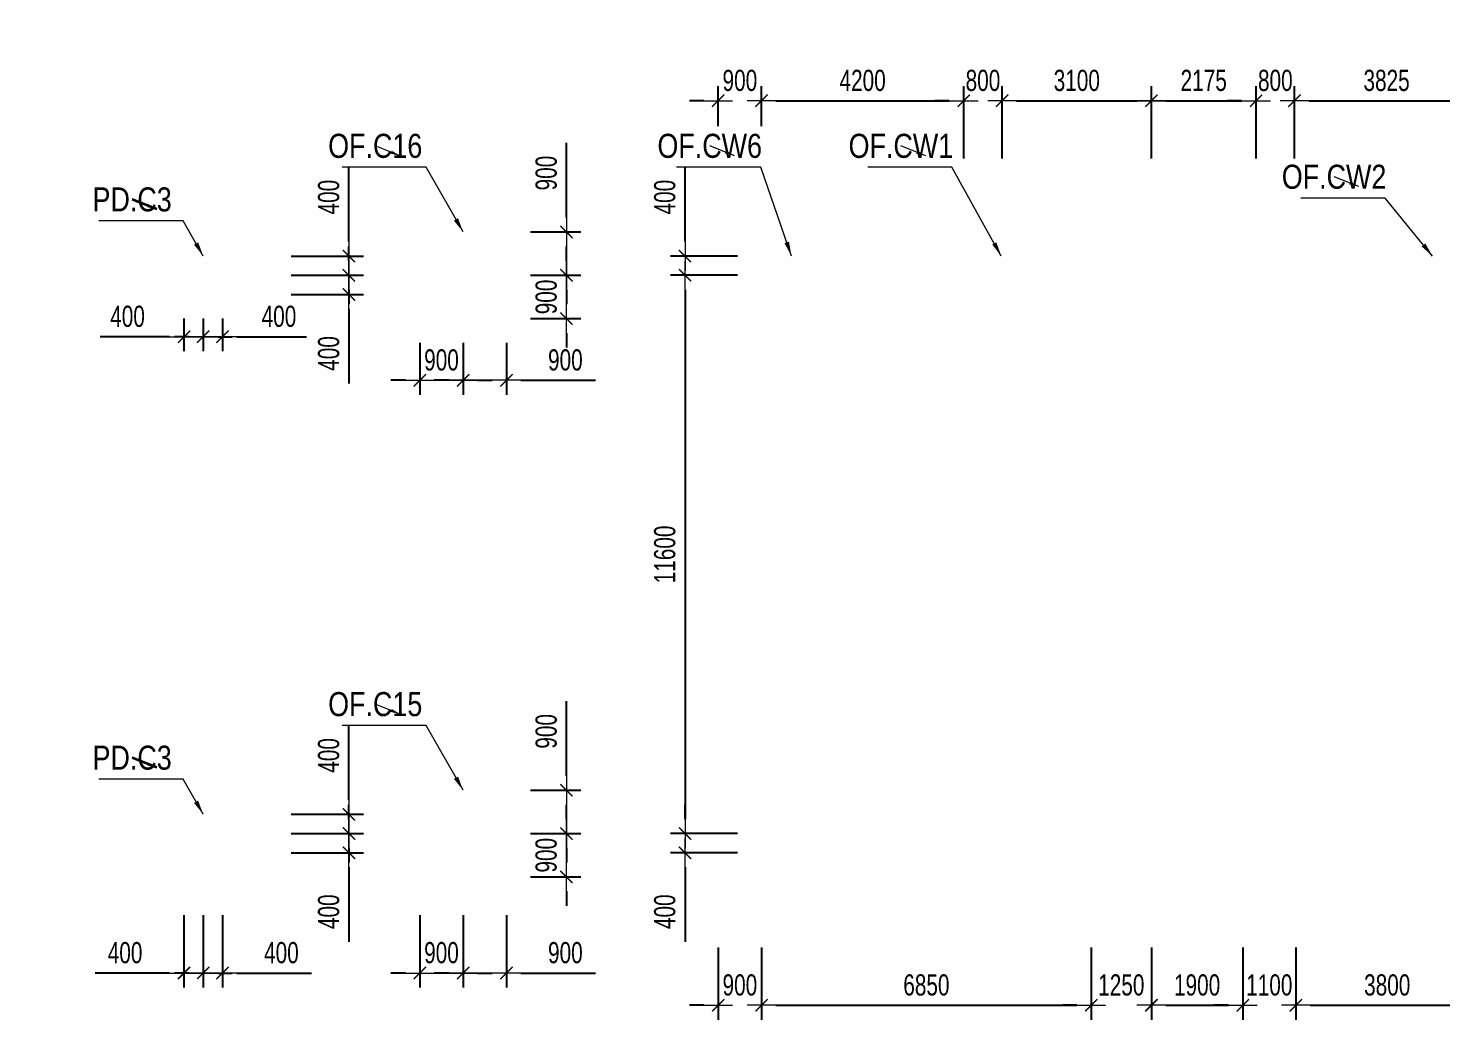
# Model space of a CAD drawing. Header units: millimetres. Extents: x -259680 to 286077, y -1281 to 94455.
# Drawn here: x 22364 to 51733, y 48332 to 68933 of the extents above; entities that cross this region are included whole.
import ezdxf
from ezdxf.enums import TextEntityAlignment as Align

# ---------------------------------------------------------------- set-up
doc = ezdxf.new("R2010")
doc.units = ezdxf.units.MM
doc.layers.get('0').update_dxf_attribs({"lineweight": 20})
doc.layers.get('Defpoints').update_dxf_attribs({"color": 151, "lineweight": 9})
for name, color, linetype, lineweight in [('$0$C1', 20, 'Continuous', 35), ('$1$NDC_S_ANNO', 7, 'Continuous', 20), ('$1$NDC_S_DIM', 1, 'Continuous', 15), ('$1$NDC_S_VN TEXT', 7, 'Continuous', 20), ('NDC_S_DIM', 1, 'Continuous', 15)]:
    doc.layers.add(name, color=color, linetype=linetype, lineweight=lineweight)
doc.styles.add('$1$NDC_DIM', font='', dxfattribs={"width": 0.75})
doc.styles.add('$2$ARIAL', font='arial.ttf', dxfattribs={"width": 0.8})
doc.styles.add('NDC_DIM', font='', dxfattribs={"width": 0.75})
doc.styles.get('$1$NDC_DIM').set_extended_font_data('Dotum')
doc.styles.get('NDC_DIM').set_extended_font_data('Dotum')
doc.dimstyles.new('$0$NDC_dim_150', dxfattribs={"dimscale": 150, "dimtxt": 2.2, "dimasz": 1.5, "dimexe": 1.5, "dimexo": 2.5, "dimgap": 1, "dimtad": 1, "dimdec": 0, "dimzin": 0, "dimdsep": 46, "dimtxsty": '$1$NDC_DIM', "dimblk": '$1$DIMMARK', "dimcen": 0.09, "dimdle": 1.2, "dimclrd": 1, "dimclre": 1, "dimclrt": 3, "dimadec": 0, "dimazin": 0, "dimtfac": 1, "dimtdec": 0, "dimtix": 1, "dimtofl": 0, "dimtmove": 0, "dimatfit": 3, "dimfxl": 6, "dimfxlon": 1, "dimtolj": 1, "dimtzin": 0, "dimarcsym": 0})
doc.dimstyles.new('$1$NDC_dim_iso', dxfattribs={"dimtxt": 2.2, "dimasz": 1, "dimexe": 1.5, "dimexo": 2.5, "dimgap": 1, "dimtad": 1, "dimdec": 0, "dimzin": 0, "dimdsep": 46, "dimtxsty": '$1$NDC_DIM', "dimblk": '$1$DIMMARK', "dimcen": 0.09, "dimdle": 1.2, "dimclrd": 1, "dimclre": 1, "dimclrt": 3, "dimadec": 0, "dimazin": 0, "dimtfac": 1, "dimtdec": 0, "dimtix": 1, "dimtofl": 0, "dimtmove": 0, "dimatfit": 3, "dimfxl": 6, "dimfxlon": 1, "dimtolj": 1, "dimtzin": 0, "dimarcsym": 0})
doc.dimstyles.new('NDC_dim_200', dxfattribs={"dimscale": 200, "dimtxt": 2.2, "dimasz": 1.5, "dimexe": 1.5, "dimexo": 2.5, "dimgap": 1, "dimtad": 1, "dimdec": 0, "dimzin": 0, "dimdsep": 46, "dimtxsty": 'NDC_DIM', "dimblk": 'DIMMARK', "dimcen": 0.09, "dimdle": 1.2, "dimclrd": 1, "dimclre": 1, "dimclrt": 3, "dimadec": 0, "dimazin": 0, "dimtfac": 1, "dimtdec": 0, "dimtix": 1, "dimtofl": 0, "dimtmove": 0, "dimatfit": 3, "dimfxl": 6, "dimfxlon": 1, "dimtolj": 1, "dimtzin": 0, "dimarcsym": 0})

# ---------------------------------------------------------------- blocks, each defined once
blk = doc.blocks.new('$1$DIMMARK')
at = {"layer": '$1$NDC_S_DIM', "color": 1}
blk.add_line((-1.5, 0), (1, 0), dxfattribs=at)
at = {"layer": '$1$NDC_S_DIM', "color": 2, "const_width": 0.1}
blk.add_lwpolyline([(-0.424, -0.424), (0.424, 0.424)], dxfattribs=at)
blk = doc.blocks.new('DIMMARK')
at = {"layer": 'NDC_S_DIM', "color": 1}
blk.add_line((-1.5, 0), (1, 0), dxfattribs=at)
at = {"layer": 'NDC_S_DIM', "color": 2, "const_width": 0.1}
blk.add_lwpolyline([(-0.424, -0.424), (0.424, 0.424)], dxfattribs=at)
blk = doc.blocks.new('*D257')
at = {"layer": 'Defpoints', "color": 0, "ltscale": 100, "transparency": 16777216}
for p in [(26000, 63400), (26400, 63400), (26400, 62524)]:
    blk.add_point(p, dxfattribs=at)
at = {"layer": 'NDC_S_DIM', "color": 1, "lineweight": -2, "ltscale": 100, "transparency": 16777216}
for p, q in [((26000, 62900), (26000, 62224)), ((26400, 62900), (26400, 62224)), ((25700, 62524), (25400, 62524)), ((26700, 62524), (28145, 62524))]:
    blk.add_line(p, q, dxfattribs=at)
at = {"layer": 'NDC_S_DIM', "color": 1, "lineweight": -2, "ltscale": 100, "transparency": 16777216, "xscale": 300, "yscale": 300, "zscale": 300}
blk.add_blockref('DIMMARK', (26000, 62524), dxfattribs=at)
at = {"layer": 'NDC_S_DIM', "color": 1, "lineweight": -2, "ltscale": 100, "transparency": 16777216, "xscale": 300, "yscale": 300, "zscale": 300, "rotation": 180}
blk.add_blockref('DIMMARK', (26400, 62524), dxfattribs=at)
at = {"layer": 'NDC_S_DIM', "color": 3, "ltscale": 100, "transparency": 16777216, "insert": (27573, 62945), "char_height": 440, "attachment_point": 5, "style": 'NDC_DIM'}
blk.add_mtext('\\A1;400', dxfattribs=at)
blk = doc.blocks.new('*D254')
at = {"layer": 'Defpoints', "color": 0, "ltscale": 100, "transparency": 16777216}
for p in [(25600, 63400), (26000, 63400), (26000, 62524)]:
    blk.add_point(p, dxfattribs=at)
at = {"layer": 'NDC_S_DIM', "color": 1, "lineweight": -2, "ltscale": 100, "transparency": 16777216}
for p, q in [((25600, 62900), (25600, 62224)), ((26000, 62900), (26000, 62224)), ((25300, 62524), (23855, 62524)), ((26300, 62524), (26600, 62524))]:
    blk.add_line(p, q, dxfattribs=at)
at = {"layer": 'NDC_S_DIM', "color": 1, "lineweight": -2, "ltscale": 100, "transparency": 16777216, "xscale": 300, "yscale": 300, "zscale": 300}
blk.add_blockref('DIMMARK', (25600, 62524), dxfattribs=at)
at = {"layer": 'NDC_S_DIM', "color": 1, "lineweight": -2, "ltscale": 100, "transparency": 16777216, "xscale": 300, "yscale": 300, "zscale": 300, "rotation": 180}
blk.add_blockref('DIMMARK', (26000, 62524), dxfattribs=at)
at = {"layer": 'NDC_S_DIM', "color": 3, "ltscale": 100, "transparency": 16777216, "insert": (24427, 62945), "char_height": 440, "attachment_point": 5, "style": 'NDC_DIM'}
blk.add_mtext('\\A1;400', dxfattribs=at)
blk = doc.blocks.new('*D255')
at = {"layer": 'Defpoints', "color": 0, "ltscale": 100, "transparency": 16777216}
for p in [(26400, 64200), (29027, 64200), (26400, 63800)]:
    blk.add_point(p, dxfattribs=at)
at = {"layer": 'NDC_S_DIM', "color": 1, "lineweight": -2, "ltscale": 100, "transparency": 16777216}
for p, q in [((29027, 64500), (29027, 66049)), ((27827, 64200), (29327, 64200)), ((27827, 63800), (29327, 63800)), ((29027, 63500), (29027, 63200))]:
    blk.add_line(p, q, dxfattribs=at)
at = {"layer": 'NDC_S_DIM', "color": 1, "lineweight": -2, "ltscale": 100, "transparency": 16777216, "xscale": 300, "yscale": 300, "zscale": 300}
for p, rotation in [((29027, 64200), 270), ((29027, 63800), 90)]:
    blk.add_blockref('DIMMARK', p, dxfattribs=dict(at, rotation=rotation))
at = {"layer": 'NDC_S_DIM', "color": 3, "ltscale": 100, "transparency": 16777216, "insert": (28607, 65424), "char_height": 440, "attachment_point": 5, "rotation": 90, "style": 'NDC_DIM'}
blk.add_mtext('\\A1;400', dxfattribs=at)
blk = doc.blocks.new('*D256')
at = {"layer": 'Defpoints', "color": 0, "ltscale": 100, "transparency": 16777216}
for p in [(26400, 63800), (29027, 63800), (26400, 63400)]:
    blk.add_point(p, dxfattribs=at)
at = {"layer": 'NDC_S_DIM', "color": 1, "lineweight": -2, "ltscale": 100, "transparency": 16777216}
for p, q in [((29027, 64100), (29027, 64400)), ((27827, 63800), (29327, 63800)), ((27827, 63400), (29327, 63400)), ((29027, 63100), (29027, 61551))]:
    blk.add_line(p, q, dxfattribs=at)
at = {"layer": 'NDC_S_DIM', "color": 1, "lineweight": -2, "ltscale": 100, "transparency": 16777216, "xscale": 300, "yscale": 300, "zscale": 300}
for p, rotation in [((29027, 63800), 270), ((29027, 63400), 90)]:
    blk.add_blockref('DIMMARK', p, dxfattribs=dict(at, rotation=rotation))
at = {"layer": 'NDC_S_DIM', "color": 3, "ltscale": 100, "transparency": 16777216, "insert": (28607, 62176), "char_height": 440, "attachment_point": 5, "rotation": 90, "style": 'NDC_DIM'}
blk.add_mtext('\\A1;400', dxfattribs=at)
blk = doc.blocks.new('*D267')
at = {"layer": 'Defpoints', "color": 0, "ltscale": 100, "transparency": 16777216}
for p in [(26000, 51800), (26400, 51800), (26400, 49303)]:
    blk.add_point(p, dxfattribs=at)
at = {"layer": 'NDC_S_DIM', "color": 1, "lineweight": -2, "ltscale": 100, "transparency": 16777216}
for p, q in [((26000, 50503), (26000, 49003)), ((26400, 50503), (26400, 49003)), ((25700, 49303), (25400, 49303)), ((26700, 49303), (28249, 49303))]:
    blk.add_line(p, q, dxfattribs=at)
at = {"layer": 'NDC_S_DIM', "color": 1, "lineweight": -2, "ltscale": 100, "transparency": 16777216, "xscale": 300, "yscale": 300, "zscale": 300}
blk.add_blockref('DIMMARK', (26000, 49303), dxfattribs=at)
at = {"layer": 'NDC_S_DIM', "color": 1, "lineweight": -2, "ltscale": 100, "transparency": 16777216, "xscale": 300, "yscale": 300, "zscale": 300, "rotation": 180}
blk.add_blockref('DIMMARK', (26400, 49303), dxfattribs=at)
at = {"layer": 'NDC_S_DIM', "color": 3, "ltscale": 100, "transparency": 16777216, "insert": (27624, 49723), "char_height": 440, "attachment_point": 5, "style": 'NDC_DIM'}
blk.add_mtext('\\A1;400', dxfattribs=at)
blk = doc.blocks.new('*D264')
at = {"layer": 'Defpoints', "color": 0, "ltscale": 100, "transparency": 16777216}
for p in [(25600, 51800), (26000, 51800), (26000, 49303)]:
    blk.add_point(p, dxfattribs=at)
at = {"layer": 'NDC_S_DIM', "color": 1, "lineweight": -2, "ltscale": 100, "transparency": 16777216}
for p, q in [((25600, 50503), (25600, 49003)), ((26000, 50503), (26000, 49003)), ((25300, 49303), (23751, 49303)), ((26300, 49303), (26600, 49303))]:
    blk.add_line(p, q, dxfattribs=at)
at = {"layer": 'NDC_S_DIM', "color": 1, "lineweight": -2, "ltscale": 100, "transparency": 16777216, "xscale": 300, "yscale": 300, "zscale": 300}
blk.add_blockref('DIMMARK', (25600, 49303), dxfattribs=at)
at = {"layer": 'NDC_S_DIM', "color": 1, "lineweight": -2, "ltscale": 100, "transparency": 16777216, "xscale": 300, "yscale": 300, "zscale": 300, "rotation": 180}
blk.add_blockref('DIMMARK', (26000, 49303), dxfattribs=at)
at = {"layer": 'NDC_S_DIM', "color": 3, "ltscale": 100, "transparency": 16777216, "insert": (24376, 49723), "char_height": 440, "attachment_point": 5, "style": 'NDC_DIM'}
blk.add_mtext('\\A1;400', dxfattribs=at)
blk = doc.blocks.new('*D265')
at = {"layer": 'Defpoints', "color": 0, "ltscale": 100, "transparency": 16777216}
for p in [(26400, 52600), (29027, 52600), (26400, 52200)]:
    blk.add_point(p, dxfattribs=at)
at = {"layer": 'NDC_S_DIM', "color": 1, "lineweight": -2, "ltscale": 100, "transparency": 16777216}
for p, q in [((29027, 52900), (29027, 54449)), ((27827, 52600), (29327, 52600)), ((27827, 52200), (29327, 52200)), ((29027, 51900), (29027, 51600))]:
    blk.add_line(p, q, dxfattribs=at)
at = {"layer": 'NDC_S_DIM', "color": 1, "lineweight": -2, "ltscale": 100, "transparency": 16777216, "xscale": 300, "yscale": 300, "zscale": 300}
for p, rotation in [((29027, 52600), 270), ((29027, 52200), 90)]:
    blk.add_blockref('DIMMARK', p, dxfattribs=dict(at, rotation=rotation))
at = {"layer": 'NDC_S_DIM', "color": 3, "ltscale": 100, "transparency": 16777216, "insert": (28607, 53824), "char_height": 440, "attachment_point": 5, "rotation": 90, "style": 'NDC_DIM'}
blk.add_mtext('\\A1;400', dxfattribs=at)
blk = doc.blocks.new('*D266')
at = {"layer": 'Defpoints', "color": 0, "ltscale": 100, "transparency": 16777216}
for p in [(26400, 52200), (29027, 52200), (26400, 51800)]:
    blk.add_point(p, dxfattribs=at)
at = {"layer": 'NDC_S_DIM', "color": 1, "lineweight": -2, "ltscale": 100, "transparency": 16777216}
for p, q in [((29027, 52500), (29027, 52800)), ((27827, 52200), (29327, 52200)), ((27827, 51800), (29327, 51800)), ((29027, 51500), (29027, 49951))]:
    blk.add_line(p, q, dxfattribs=at)
at = {"layer": 'NDC_S_DIM', "color": 1, "lineweight": -2, "ltscale": 100, "transparency": 16777216, "xscale": 300, "yscale": 300, "zscale": 300}
for p, rotation in [((29027, 52200), 270), ((29027, 51800), 90)]:
    blk.add_blockref('DIMMARK', p, dxfattribs=dict(at, rotation=rotation))
at = {"layer": 'NDC_S_DIM', "color": 3, "ltscale": 100, "transparency": 16777216, "insert": (28607, 50576), "char_height": 440, "attachment_point": 5, "rotation": 90, "style": 'NDC_DIM'}
blk.add_mtext('\\A1;400', dxfattribs=at)
blk = doc.blocks.new('*D622')
at = {"layer": 'Defpoints', "color": 0, "ltscale": 100, "transparency": 16777216}
for p in [(30500, 62900), (31400, 62900), (31400, 61619)]:
    blk.add_point(p, dxfattribs=at)
at = {"layer": 'NDC_S_DIM', "color": 1, "lineweight": -2, "ltscale": 100, "transparency": 16777216}
for p, q in [((30500, 62400), (30500, 61319)), ((31400, 62400), (31400, 61319)), ((30200, 61619), (29900, 61619)), ((31700, 61619), (32000, 61619))]:
    blk.add_line(p, q, dxfattribs=at)
at = {"layer": 'NDC_S_DIM', "color": 1, "lineweight": -2, "ltscale": 100, "transparency": 16777216, "xscale": 300, "yscale": 300, "zscale": 300}
blk.add_blockref('DIMMARK', (30500, 61619), dxfattribs=at)
at = {"layer": 'NDC_S_DIM', "color": 1, "lineweight": -2, "ltscale": 100, "transparency": 16777216, "xscale": 300, "yscale": 300, "zscale": 300, "rotation": 180}
blk.add_blockref('DIMMARK', (31400, 61619), dxfattribs=at)
at = {"layer": 'NDC_S_DIM', "color": 3, "ltscale": 100, "transparency": 16777216, "insert": (30950, 62039), "char_height": 440, "attachment_point": 5, "style": 'NDC_DIM'}
blk.add_mtext('\\A1;900', dxfattribs=at)
blk = doc.blocks.new('*D623')
at = {"layer": 'Defpoints', "color": 0, "ltscale": 100, "transparency": 16777216}
for p in [(31400, 62900), (32300, 62900), (32300, 61619)]:
    blk.add_point(p, dxfattribs=at)
at = {"layer": 'NDC_S_DIM', "color": 1, "lineweight": -2, "ltscale": 100, "transparency": 16777216}
for p, q in [((31400, 62400), (31400, 61319)), ((32300, 62400), (32300, 61319)), ((31100, 61619), (30800, 61619)), ((32600, 61619), (34149, 61619))]:
    blk.add_line(p, q, dxfattribs=at)
at = {"layer": 'NDC_S_DIM', "color": 1, "lineweight": -2, "ltscale": 100, "transparency": 16777216, "xscale": 300, "yscale": 300, "zscale": 300}
blk.add_blockref('DIMMARK', (31400, 61619), dxfattribs=at)
at = {"layer": 'NDC_S_DIM', "color": 1, "lineweight": -2, "ltscale": 100, "transparency": 16777216, "xscale": 300, "yscale": 300, "zscale": 300, "rotation": 180}
blk.add_blockref('DIMMARK', (32300, 61619), dxfattribs=at)
at = {"layer": 'NDC_S_DIM', "color": 3, "ltscale": 100, "transparency": 16777216, "insert": (33524, 62039), "char_height": 440, "attachment_point": 5, "style": 'NDC_DIM'}
blk.add_mtext('\\A1;900', dxfattribs=at)
blk = doc.blocks.new('*D624')
at = {"layer": 'Defpoints', "color": 0, "ltscale": 100, "transparency": 16777216}
for p in [(32300, 64700), (33547, 64700), (32300, 63800)]:
    blk.add_point(p, dxfattribs=at)
at = {"layer": 'NDC_S_DIM', "color": 1, "lineweight": -2, "ltscale": 100, "transparency": 16777216}
for p, q in [((33547, 65000), (33547, 66549)), ((32800, 64700), (33847, 64700)), ((32800, 63800), (33847, 63800)), ((33547, 63500), (33547, 63200))]:
    blk.add_line(p, q, dxfattribs=at)
at = {"layer": 'NDC_S_DIM', "color": 1, "lineweight": -2, "ltscale": 100, "transparency": 16777216, "xscale": 300, "yscale": 300, "zscale": 300}
for p, rotation in [((33547, 64700), 270), ((33547, 63800), 90)]:
    blk.add_blockref('DIMMARK', p, dxfattribs=dict(at, rotation=rotation))
at = {"layer": 'NDC_S_DIM', "color": 3, "ltscale": 100, "transparency": 16777216, "insert": (33127, 65924), "char_height": 440, "attachment_point": 5, "rotation": 90, "style": 'NDC_DIM'}
blk.add_mtext('\\A1;900', dxfattribs=at)
blk = doc.blocks.new('*D625')
at = {"layer": 'Defpoints', "color": 0, "ltscale": 100, "transparency": 16777216}
for p in [(32300, 63800), (32300, 62900), (33547, 62900)]:
    blk.add_point(p, dxfattribs=at)
at = {"layer": 'NDC_S_DIM', "color": 1, "lineweight": -2, "ltscale": 100, "transparency": 16777216}
for p, q in [((33547, 64100), (33547, 64400)), ((32800, 63800), (33847, 63800)), ((32800, 62900), (33847, 62900)), ((33547, 62600), (33547, 62300))]:
    blk.add_line(p, q, dxfattribs=at)
at = {"layer": 'NDC_S_DIM', "color": 1, "lineweight": -2, "ltscale": 100, "transparency": 16777216, "xscale": 300, "yscale": 300, "zscale": 300}
for p, rotation in [((33547, 63800), 270), ((33547, 62900), 90)]:
    blk.add_blockref('DIMMARK', p, dxfattribs=dict(at, rotation=rotation))
at = {"layer": 'NDC_S_DIM', "color": 3, "ltscale": 100, "transparency": 16777216, "insert": (33127, 63350), "char_height": 440, "attachment_point": 5, "rotation": 90, "style": 'NDC_DIM'}
blk.add_mtext('\\A1;900', dxfattribs=at)
blk = doc.blocks.new('*D640')
at = {"layer": 'Defpoints', "color": 0, "ltscale": 100, "transparency": 16777216}
for p in [(30500, 51300), (31400, 51300), (31400, 49303)]:
    blk.add_point(p, dxfattribs=at)
at = {"layer": 'NDC_S_DIM', "color": 1, "lineweight": -2, "ltscale": 100, "transparency": 16777216}
for p, q in [((30500, 50503), (30500, 49003)), ((31400, 50503), (31400, 49003)), ((30200, 49303), (29900, 49303)), ((31700, 49303), (32000, 49303))]:
    blk.add_line(p, q, dxfattribs=at)
at = {"layer": 'NDC_S_DIM', "color": 1, "lineweight": -2, "ltscale": 100, "transparency": 16777216, "xscale": 300, "yscale": 300, "zscale": 300}
blk.add_blockref('DIMMARK', (30500, 49303), dxfattribs=at)
at = {"layer": 'NDC_S_DIM', "color": 1, "lineweight": -2, "ltscale": 100, "transparency": 16777216, "xscale": 300, "yscale": 300, "zscale": 300, "rotation": 180}
blk.add_blockref('DIMMARK', (31400, 49303), dxfattribs=at)
at = {"layer": 'NDC_S_DIM', "color": 3, "ltscale": 100, "transparency": 16777216, "insert": (30950, 49723), "char_height": 440, "attachment_point": 5, "style": 'NDC_DIM'}
blk.add_mtext('\\A1;900', dxfattribs=at)
blk = doc.blocks.new('*D641')
at = {"layer": 'Defpoints', "color": 0, "ltscale": 100, "transparency": 16777216}
for p in [(31400, 51300), (32300, 51300), (32300, 49303)]:
    blk.add_point(p, dxfattribs=at)
at = {"layer": 'NDC_S_DIM', "color": 1, "lineweight": -2, "ltscale": 100, "transparency": 16777216}
for p, q in [((31400, 50503), (31400, 49003)), ((32300, 50503), (32300, 49003)), ((31100, 49303), (30800, 49303)), ((32600, 49303), (34149, 49303))]:
    blk.add_line(p, q, dxfattribs=at)
at = {"layer": 'NDC_S_DIM', "color": 1, "lineweight": -2, "ltscale": 100, "transparency": 16777216, "xscale": 300, "yscale": 300, "zscale": 300}
blk.add_blockref('DIMMARK', (31400, 49303), dxfattribs=at)
at = {"layer": 'NDC_S_DIM', "color": 1, "lineweight": -2, "ltscale": 100, "transparency": 16777216, "xscale": 300, "yscale": 300, "zscale": 300, "rotation": 180}
blk.add_blockref('DIMMARK', (32300, 49303), dxfattribs=at)
at = {"layer": 'NDC_S_DIM', "color": 3, "ltscale": 100, "transparency": 16777216, "insert": (33524, 49723), "char_height": 440, "attachment_point": 5, "style": 'NDC_DIM'}
blk.add_mtext('\\A1;900', dxfattribs=at)
blk = doc.blocks.new('*D642')
at = {"layer": 'Defpoints', "color": 0, "ltscale": 100, "transparency": 16777216}
for p in [(32300, 52200), (32300, 51300), (33547, 51300)]:
    blk.add_point(p, dxfattribs=at)
at = {"layer": 'NDC_S_DIM', "color": 1, "lineweight": -2, "ltscale": 100, "transparency": 16777216}
for p, q in [((33547, 52500), (33547, 52800)), ((32800, 52200), (33847, 52200)), ((32800, 51300), (33847, 51300)), ((33547, 51000), (33547, 50700))]:
    blk.add_line(p, q, dxfattribs=at)
at = {"layer": 'NDC_S_DIM', "color": 1, "lineweight": -2, "ltscale": 100, "transparency": 16777216, "xscale": 300, "yscale": 300, "zscale": 300}
for p, rotation in [((33547, 52200), 270), ((33547, 51300), 90)]:
    blk.add_blockref('DIMMARK', p, dxfattribs=dict(at, rotation=rotation))
at = {"layer": 'NDC_S_DIM', "color": 3, "ltscale": 100, "transparency": 16777216, "insert": (33126, 51750), "char_height": 440, "attachment_point": 5, "rotation": 90, "style": 'NDC_DIM'}
blk.add_mtext('\\A1;900', dxfattribs=at)
blk = doc.blocks.new('*D643')
at = {"layer": 'Defpoints', "color": 0, "ltscale": 100, "transparency": 16777216}
for p in [(32300, 53100), (33547, 53100), (32300, 52200)]:
    blk.add_point(p, dxfattribs=at)
at = {"layer": 'NDC_S_DIM', "color": 1, "lineweight": -2, "ltscale": 100, "transparency": 16777216}
for p, q in [((33547, 53400), (33547, 54949)), ((32800, 53100), (33847, 53100)), ((32800, 52200), (33847, 52200)), ((33547, 51900), (33547, 51600))]:
    blk.add_line(p, q, dxfattribs=at)
at = {"layer": 'NDC_S_DIM', "color": 1, "lineweight": -2, "ltscale": 100, "transparency": 16777216, "xscale": 300, "yscale": 300, "zscale": 300}
for p, rotation in [((33547, 53100), 270), ((33547, 52200), 90)]:
    blk.add_blockref('DIMMARK', p, dxfattribs=dict(at, rotation=rotation))
at = {"layer": 'NDC_S_DIM', "color": 3, "ltscale": 100, "transparency": 16777216, "insert": (33127, 54324), "char_height": 440, "attachment_point": 5, "rotation": 90, "style": 'NDC_DIM'}
blk.add_mtext('\\A1;900', dxfattribs=at)
blk = doc.blocks.new('*D1067')
at = {"layer": 'Defpoints', "color": 0, "ltscale": 100, "transparency": 16777216}
for p in [(36700, 51800), (37600, 51800), (37600, 48632)]:
    blk.add_point(p, dxfattribs=at)
at = {"layer": 'NDC_S_DIM', "color": 1, "lineweight": -2, "ltscale": 100, "transparency": 16777216}
for p, q in [((36700, 49832), (36700, 48332)), ((37600, 49832), (37600, 48332)), ((36400, 48632), (36100, 48632)), ((37900, 48632), (38200, 48632))]:
    blk.add_line(p, q, dxfattribs=at)
at = {"layer": 'NDC_S_DIM', "color": 1, "lineweight": -2, "ltscale": 100, "transparency": 16777216, "xscale": 300, "yscale": 300, "zscale": 300}
blk.add_blockref('DIMMARK', (36700, 48632), dxfattribs=at)
at = {"layer": 'NDC_S_DIM', "color": 1, "lineweight": -2, "ltscale": 100, "transparency": 16777216, "xscale": 300, "yscale": 300, "zscale": 300, "rotation": 180}
blk.add_blockref('DIMMARK', (37600, 48632), dxfattribs=at)
at = {"layer": 'NDC_S_DIM', "color": 3, "ltscale": 100, "transparency": 16777216, "insert": (37150, 49052), "char_height": 440, "attachment_point": 5, "style": 'NDC_DIM'}
blk.add_mtext('\\A1;900', dxfattribs=at)
blk = doc.blocks.new('*D1068')
at = {"layer": 'Defpoints', "color": 0, "ltscale": 100, "transparency": 16777216}
for p in [(37600, 51800), (44450, 51800), (44450, 48632)]:
    blk.add_point(p, dxfattribs=at)
at = {"layer": 'NDC_S_DIM', "color": 1, "lineweight": -2, "ltscale": 100, "transparency": 16777216}
for p, q in [((37600, 49832), (37600, 48332)), ((44450, 49832), (44450, 48332)), ((37900, 48632), (44150, 48632))]:
    blk.add_line(p, q, dxfattribs=at)
at = {"layer": 'NDC_S_DIM', "color": 1, "lineweight": -2, "ltscale": 100, "transparency": 16777216, "xscale": 300, "yscale": 300, "zscale": 300, "rotation": 180}
blk.add_blockref('DIMMARK', (37600, 48632), dxfattribs=at)
at = {"layer": 'NDC_S_DIM', "color": 1, "lineweight": -2, "ltscale": 100, "transparency": 16777216, "xscale": 300, "yscale": 300, "zscale": 300}
blk.add_blockref('DIMMARK', (44450, 48632), dxfattribs=at)
at = {"layer": 'NDC_S_DIM', "color": 3, "ltscale": 100, "transparency": 16777216, "insert": (41025, 49052), "char_height": 440, "attachment_point": 5, "style": 'NDC_DIM'}
blk.add_mtext('\\A1;6850', dxfattribs=at)
blk = doc.blocks.new('*D1069')
at = {"layer": 'Defpoints', "color": 0, "ltscale": 100, "transparency": 16777216}
for p in [(44450, 51800), (45700, 51800), (45700, 48632)]:
    blk.add_point(p, dxfattribs=at)
at = {"layer": 'NDC_S_DIM', "color": 1, "lineweight": -2, "ltscale": 100, "transparency": 16777216}
for p, q in [((44450, 49832), (44450, 48332)), ((45700, 49832), (45700, 48332)), ((44150, 48632), (43850, 48632)), ((46000, 48632), (46300, 48632))]:
    blk.add_line(p, q, dxfattribs=at)
at = {"layer": 'NDC_S_DIM', "color": 1, "lineweight": -2, "ltscale": 100, "transparency": 16777216, "xscale": 300, "yscale": 300, "zscale": 300}
blk.add_blockref('DIMMARK', (44450, 48632), dxfattribs=at)
at = {"layer": 'NDC_S_DIM', "color": 1, "lineweight": -2, "ltscale": 100, "transparency": 16777216, "xscale": 300, "yscale": 300, "zscale": 300, "rotation": 180}
blk.add_blockref('DIMMARK', (45700, 48632), dxfattribs=at)
at = {"layer": 'NDC_S_DIM', "color": 3, "ltscale": 100, "transparency": 16777216, "insert": (45075, 49052), "char_height": 440, "attachment_point": 5, "style": 'NDC_DIM'}
blk.add_mtext('\\A1;1250', dxfattribs=at)
blk = doc.blocks.new('*D1070')
at = {"layer": 'Defpoints', "color": 0, "ltscale": 100, "transparency": 16777216}
for p in [(45700, 51800), (47600, 51800), (47600, 48632)]:
    blk.add_point(p, dxfattribs=at)
at = {"layer": 'NDC_S_DIM', "color": 1, "lineweight": -2, "ltscale": 100, "transparency": 16777216}
for p, q in [((45700, 49832), (45700, 48332)), ((47600, 49832), (47600, 48332)), ((46000, 48632), (47300, 48632))]:
    blk.add_line(p, q, dxfattribs=at)
at = {"layer": 'NDC_S_DIM', "color": 1, "lineweight": -2, "ltscale": 100, "transparency": 16777216, "xscale": 300, "yscale": 300, "zscale": 300, "rotation": 180}
blk.add_blockref('DIMMARK', (45700, 48632), dxfattribs=at)
at = {"layer": 'NDC_S_DIM', "color": 1, "lineweight": -2, "ltscale": 100, "transparency": 16777216, "xscale": 300, "yscale": 300, "zscale": 300}
blk.add_blockref('DIMMARK', (47600, 48632), dxfattribs=at)
at = {"layer": 'NDC_S_DIM', "color": 3, "ltscale": 100, "transparency": 16777216, "insert": (46650, 49052), "char_height": 440, "attachment_point": 5, "style": 'NDC_DIM'}
blk.add_mtext('\\A1;1900', dxfattribs=at)
blk = doc.blocks.new('*D1071')
at = {"layer": 'Defpoints', "color": 0, "ltscale": 100, "transparency": 16777216}
for p in [(47600, 51800), (48700, 51800), (48700, 48632)]:
    blk.add_point(p, dxfattribs=at)
at = {"layer": 'NDC_S_DIM', "color": 1, "lineweight": -2, "ltscale": 100, "transparency": 16777216}
for p, q in [((47600, 49832), (47600, 48332)), ((48700, 49832), (48700, 48332)), ((47300, 48632), (47000, 48632)), ((49000, 48632), (49300, 48632))]:
    blk.add_line(p, q, dxfattribs=at)
at = {"layer": 'NDC_S_DIM', "color": 1, "lineweight": -2, "ltscale": 100, "transparency": 16777216, "xscale": 300, "yscale": 300, "zscale": 300}
blk.add_blockref('DIMMARK', (47600, 48632), dxfattribs=at)
at = {"layer": 'NDC_S_DIM', "color": 1, "lineweight": -2, "ltscale": 100, "transparency": 16777216, "xscale": 300, "yscale": 300, "zscale": 300, "rotation": 180}
blk.add_blockref('DIMMARK', (48700, 48632), dxfattribs=at)
at = {"layer": 'NDC_S_DIM', "color": 3, "ltscale": 100, "transparency": 16777216, "insert": (48150, 49052), "char_height": 440, "attachment_point": 5, "style": 'NDC_DIM'}
blk.add_mtext('\\A1;1100', dxfattribs=at)
blk = doc.blocks.new('*D1072')
at = {"layer": 'Defpoints', "color": 0, "ltscale": 100, "transparency": 16777216}
for p in [(48700, 51800), (52500, 51800), (52500, 48632)]:
    blk.add_point(p, dxfattribs=at)
at = {"layer": 'NDC_S_DIM', "color": 1, "lineweight": -2, "ltscale": 100, "transparency": 16777216}
for p, q in [((48700, 49832), (48700, 48332)), ((52500, 49832), (52500, 48332)), ((49000, 48632), (52200, 48632))]:
    blk.add_line(p, q, dxfattribs=at)
at = {"layer": 'NDC_S_DIM', "color": 1, "lineweight": -2, "ltscale": 100, "transparency": 16777216, "xscale": 300, "yscale": 300, "zscale": 300, "rotation": 180}
blk.add_blockref('DIMMARK', (48700, 48632), dxfattribs=at)
at = {"layer": 'NDC_S_DIM', "color": 1, "lineweight": -2, "ltscale": 100, "transparency": 16777216, "xscale": 300, "yscale": 300, "zscale": 300}
blk.add_blockref('DIMMARK', (52500, 48632), dxfattribs=at)
at = {"layer": 'NDC_S_DIM', "color": 3, "ltscale": 100, "transparency": 16777216, "insert": (50600, 49052), "char_height": 440, "attachment_point": 5, "style": 'NDC_DIM'}
blk.add_mtext('\\A1;3800', dxfattribs=at)
blk = doc.blocks.new('*D1084')
at = {"layer": 'Defpoints', "color": 0, "ltscale": 100, "transparency": 16777216}
for p in [(37600, 67427), (36700, 66402), (37600, 66402)]:
    blk.add_point(p, dxfattribs=at)
at = {"layer": 'NDC_S_DIM', "color": 1, "lineweight": -2, "ltscale": 100, "transparency": 16777216}
for p, q in [((36700, 66902), (36700, 67727)), ((37600, 66902), (37600, 67727)), ((36400, 67427), (36100, 67427)), ((37900, 67427), (38200, 67427))]:
    blk.add_line(p, q, dxfattribs=at)
at = {"layer": 'NDC_S_DIM', "color": 1, "lineweight": -2, "ltscale": 100, "transparency": 16777216, "xscale": 300, "yscale": 300, "zscale": 300}
blk.add_blockref('DIMMARK', (36700, 67427), dxfattribs=at)
at = {"layer": 'NDC_S_DIM', "color": 1, "lineweight": -2, "ltscale": 100, "transparency": 16777216, "xscale": 300, "yscale": 300, "zscale": 300, "rotation": 180}
blk.add_blockref('DIMMARK', (37600, 67427), dxfattribs=at)
at = {"layer": 'NDC_S_DIM', "color": 3, "ltscale": 100, "transparency": 16777216, "insert": (37150, 67847), "char_height": 440, "attachment_point": 5, "style": 'NDC_DIM'}
blk.add_mtext('\\A1;900', dxfattribs=at)
blk = doc.blocks.new('*D1085')
at = {"layer": 'Defpoints', "color": 0, "ltscale": 100, "transparency": 16777216}
for p in [(41800, 67427), (37600, 66402), (41800, 63340)]:
    blk.add_point(p, dxfattribs=at)
at = {"layer": 'NDC_S_DIM', "color": 1, "lineweight": -2, "ltscale": 100, "transparency": 16777216}
for p, q in [((37600, 66902), (37600, 67727)), ((41800, 66227), (41800, 67727)), ((37900, 67427), (41500, 67427))]:
    blk.add_line(p, q, dxfattribs=at)
at = {"layer": 'NDC_S_DIM', "color": 1, "lineweight": -2, "ltscale": 100, "transparency": 16777216, "xscale": 300, "yscale": 300, "zscale": 300, "rotation": 180}
blk.add_blockref('DIMMARK', (37600, 67427), dxfattribs=at)
at = {"layer": 'NDC_S_DIM', "color": 1, "lineweight": -2, "ltscale": 100, "transparency": 16777216, "xscale": 300, "yscale": 300, "zscale": 300}
blk.add_blockref('DIMMARK', (41800, 67427), dxfattribs=at)
at = {"layer": 'NDC_S_DIM', "color": 3, "ltscale": 100, "transparency": 16777216, "insert": (39700, 67847), "char_height": 440, "attachment_point": 5, "style": 'NDC_DIM'}
blk.add_mtext('\\A1;4200', dxfattribs=at)
blk = doc.blocks.new('*D1086')
at = {"layer": 'Defpoints', "color": 0, "ltscale": 100, "transparency": 16777216}
for p in [(42600, 67427), (41800, 63340), (42600, 63340)]:
    blk.add_point(p, dxfattribs=at)
at = {"layer": 'NDC_S_DIM', "color": 1, "lineweight": -2, "ltscale": 100, "transparency": 16777216}
for p, q in [((41800, 66227), (41800, 67727)), ((42600, 66227), (42600, 67727)), ((41500, 67427), (41200, 67427)), ((42900, 67427), (43200, 67427))]:
    blk.add_line(p, q, dxfattribs=at)
at = {"layer": 'NDC_S_DIM', "color": 1, "lineweight": -2, "ltscale": 100, "transparency": 16777216, "xscale": 300, "yscale": 300, "zscale": 300}
blk.add_blockref('DIMMARK', (41800, 67427), dxfattribs=at)
at = {"layer": 'NDC_S_DIM', "color": 1, "lineweight": -2, "ltscale": 100, "transparency": 16777216, "xscale": 300, "yscale": 300, "zscale": 300, "rotation": 180}
blk.add_blockref('DIMMARK', (42600, 67427), dxfattribs=at)
at = {"layer": 'NDC_S_DIM', "color": 3, "ltscale": 100, "transparency": 16777216, "insert": (42200, 67847), "char_height": 440, "attachment_point": 5, "style": 'NDC_DIM'}
blk.add_mtext('\\A1;800', dxfattribs=at)
blk = doc.blocks.new('*D1087')
at = {"layer": 'Defpoints', "color": 0, "ltscale": 100, "transparency": 16777216}
for p in [(45700, 67427), (42600, 63340), (45700, 63340)]:
    blk.add_point(p, dxfattribs=at)
at = {"layer": 'NDC_S_DIM', "color": 1, "lineweight": -2, "ltscale": 100, "transparency": 16777216}
for p, q in [((42600, 66227), (42600, 67727)), ((45700, 66227), (45700, 67727)), ((42900, 67427), (45400, 67427))]:
    blk.add_line(p, q, dxfattribs=at)
at = {"layer": 'NDC_S_DIM', "color": 1, "lineweight": -2, "ltscale": 100, "transparency": 16777216, "xscale": 300, "yscale": 300, "zscale": 300, "rotation": 180}
blk.add_blockref('DIMMARK', (42600, 67427), dxfattribs=at)
at = {"layer": 'NDC_S_DIM', "color": 1, "lineweight": -2, "ltscale": 100, "transparency": 16777216, "xscale": 300, "yscale": 300, "zscale": 300}
blk.add_blockref('DIMMARK', (45700, 67427), dxfattribs=at)
at = {"layer": 'NDC_S_DIM', "color": 3, "ltscale": 100, "transparency": 16777216, "insert": (44150, 67847), "char_height": 440, "attachment_point": 5, "style": 'NDC_DIM'}
blk.add_mtext('\\A1;3100', dxfattribs=at)
blk = doc.blocks.new('*D1088')
at = {"layer": 'Defpoints', "color": 0, "ltscale": 100, "transparency": 16777216}
for p in [(47875, 67427), (45700, 63340), (47875, 63340)]:
    blk.add_point(p, dxfattribs=at)
at = {"layer": 'NDC_S_DIM', "color": 1, "lineweight": -2, "ltscale": 100, "transparency": 16777216}
for p, q in [((45700, 66227), (45700, 67727)), ((47875, 66227), (47875, 67727)), ((46000, 67427), (47575, 67427))]:
    blk.add_line(p, q, dxfattribs=at)
at = {"layer": 'NDC_S_DIM', "color": 1, "lineweight": -2, "ltscale": 100, "transparency": 16777216, "xscale": 300, "yscale": 300, "zscale": 300, "rotation": 180}
blk.add_blockref('DIMMARK', (45700, 67427), dxfattribs=at)
at = {"layer": 'NDC_S_DIM', "color": 1, "lineweight": -2, "ltscale": 100, "transparency": 16777216, "xscale": 300, "yscale": 300, "zscale": 300}
blk.add_blockref('DIMMARK', (47875, 67427), dxfattribs=at)
at = {"layer": 'NDC_S_DIM', "color": 3, "ltscale": 100, "transparency": 16777216, "insert": (46787, 67847), "char_height": 440, "attachment_point": 5, "style": 'NDC_DIM'}
blk.add_mtext('\\A1;2175', dxfattribs=at)
blk = doc.blocks.new('*D1089')
at = {"layer": 'Defpoints', "color": 0, "ltscale": 100, "transparency": 16777216}
for p in [(48675, 67427), (47875, 63340), (48675, 63340)]:
    blk.add_point(p, dxfattribs=at)
at = {"layer": 'NDC_S_DIM', "color": 1, "lineweight": -2, "ltscale": 100, "transparency": 16777216}
for p, q in [((47875, 66227), (47875, 67727)), ((48675, 66227), (48675, 67727)), ((47575, 67427), (47275, 67427)), ((48975, 67427), (49275, 67427))]:
    blk.add_line(p, q, dxfattribs=at)
at = {"layer": 'NDC_S_DIM', "color": 1, "lineweight": -2, "ltscale": 100, "transparency": 16777216, "xscale": 300, "yscale": 300, "zscale": 300}
blk.add_blockref('DIMMARK', (47875, 67427), dxfattribs=at)
at = {"layer": 'NDC_S_DIM', "color": 1, "lineweight": -2, "ltscale": 100, "transparency": 16777216, "xscale": 300, "yscale": 300, "zscale": 300, "rotation": 180}
blk.add_blockref('DIMMARK', (48675, 67427), dxfattribs=at)
at = {"layer": 'NDC_S_DIM', "color": 3, "ltscale": 100, "transparency": 16777216, "insert": (48275, 67847), "char_height": 440, "attachment_point": 5, "style": 'NDC_DIM'}
blk.add_mtext('\\A1;800', dxfattribs=at)
blk = doc.blocks.new('*D1090')
at = {"layer": 'Defpoints', "color": 0, "ltscale": 100, "transparency": 16777216}
for p in [(52500, 67427), (48675, 63340), (52500, 63340)]:
    blk.add_point(p, dxfattribs=at)
at = {"layer": 'NDC_S_DIM', "color": 1, "lineweight": -2, "ltscale": 100, "transparency": 16777216}
for p, q in [((48675, 66227), (48675, 67727)), ((52500, 66227), (52500, 67727)), ((48975, 67427), (52200, 67427))]:
    blk.add_line(p, q, dxfattribs=at)
at = {"layer": 'NDC_S_DIM', "color": 1, "lineweight": -2, "ltscale": 100, "transparency": 16777216, "xscale": 300, "yscale": 300, "zscale": 300, "rotation": 180}
blk.add_blockref('DIMMARK', (48675, 67427), dxfattribs=at)
at = {"layer": 'NDC_S_DIM', "color": 1, "lineweight": -2, "ltscale": 100, "transparency": 16777216, "xscale": 300, "yscale": 300, "zscale": 300}
blk.add_blockref('DIMMARK', (52500, 67427), dxfattribs=at)
at = {"layer": 'NDC_S_DIM', "color": 3, "ltscale": 100, "transparency": 16777216, "insert": (50587, 67847), "char_height": 440, "attachment_point": 5, "style": 'NDC_DIM'}
blk.add_mtext('\\A1;3825', dxfattribs=at)
blk = doc.blocks.new('*D1147')
at = {"layer": 'Defpoints', "color": 0, "ltscale": 100, "transparency": 16777216}
for p in [(36010, 64200), (37600, 64200), (37600, 63800)]:
    blk.add_point(p, dxfattribs=at)
at = {"layer": 'NDC_S_DIM', "color": 1, "lineweight": -2, "ltscale": 100, "transparency": 16777216}
for p, q in [((36010, 64500), (36010, 66049)), ((37100, 64200), (35710, 64200)), ((37100, 63800), (35710, 63800)), ((36010, 63500), (36010, 63200))]:
    blk.add_line(p, q, dxfattribs=at)
at = {"layer": 'NDC_S_DIM', "color": 1, "lineweight": -2, "ltscale": 100, "transparency": 16777216, "xscale": 300, "yscale": 300, "zscale": 300}
for p, rotation in [((36010, 64200), 270), ((36010, 63800), 90)]:
    blk.add_blockref('DIMMARK', p, dxfattribs=dict(at, rotation=rotation))
at = {"layer": 'NDC_S_DIM', "color": 3, "ltscale": 100, "transparency": 16777216, "insert": (35590, 65424), "char_height": 440, "attachment_point": 5, "rotation": 90, "style": 'NDC_DIM'}
blk.add_mtext('\\A1;400', dxfattribs=at)
blk = doc.blocks.new('*D1148')
at = {"layer": 'Defpoints', "color": 0, "ltscale": 100, "transparency": 16777216}
for p in [(37600, 63800), (36010, 52200), (37600, 52200)]:
    blk.add_point(p, dxfattribs=at)
at = {"layer": 'NDC_S_DIM', "color": 1, "lineweight": -2, "ltscale": 100, "transparency": 16777216}
for p, q in [((37100, 63800), (35710, 63800)), ((36010, 63500), (36010, 52500)), ((37100, 52200), (35710, 52200))]:
    blk.add_line(p, q, dxfattribs=at)
at = {"layer": 'NDC_S_DIM', "color": 1, "lineweight": -2, "ltscale": 100, "transparency": 16777216, "xscale": 300, "yscale": 300, "zscale": 300}
for p, rotation in [((36010, 63800), 90), ((36010, 52200), 270)]:
    blk.add_blockref('DIMMARK', p, dxfattribs=dict(at, rotation=rotation))
at = {"layer": 'NDC_S_DIM', "color": 3, "ltscale": 100, "transparency": 16777216, "insert": (35590, 58000), "char_height": 440, "attachment_point": 5, "rotation": 90, "style": 'NDC_DIM'}
blk.add_mtext('\\A1;11600', dxfattribs=at)
blk = doc.blocks.new('*D1149')
at = {"layer": 'Defpoints', "color": 0, "ltscale": 100, "transparency": 16777216}
for p in [(37600, 52200), (36010, 51800), (37600, 51800)]:
    blk.add_point(p, dxfattribs=at)
at = {"layer": 'NDC_S_DIM', "color": 1, "lineweight": -2, "ltscale": 100, "transparency": 16777216}
for p, q in [((36010, 52500), (36010, 52800)), ((37100, 52200), (35710, 52200)), ((37100, 51800), (35710, 51800)), ((36010, 51500), (36010, 49951))]:
    blk.add_line(p, q, dxfattribs=at)
at = {"layer": 'NDC_S_DIM', "color": 1, "lineweight": -2, "ltscale": 100, "transparency": 16777216, "xscale": 300, "yscale": 300, "zscale": 300}
for p, rotation in [((36010, 52200), 270), ((36010, 51800), 90)]:
    blk.add_blockref('DIMMARK', p, dxfattribs=dict(at, rotation=rotation))
at = {"layer": 'NDC_S_DIM', "color": 3, "ltscale": 100, "transparency": 16777216, "insert": (35590, 50576), "char_height": 440, "attachment_point": 5, "rotation": 90, "style": 'NDC_DIM'}
blk.add_mtext('\\A1;400', dxfattribs=at)
blk = doc.blocks.new('*U220')
at = {"layer": '$1$NDC_S_ANNO', "ltscale": 0.8, "style": '$2$ARIAL', "width": 0.8}
blk.add_attdef('TEN', text='', height=2.5, dxfattribs=at).set_placement((-2.58, 1.03), align=Align.MIDDLE_CENTER)
at = {"layer": '$1$NDC_S_ANNO', "ltscale": 0.8, "style": '$2$ARIAL', "width": 0.8, "flags": 1}
blk.add_attdef('CHU_THICH', text='', height=2.5, dxfattribs=at).set_placement((0, 0), align=Align.MIDDLE_CENTER)
at = {"layer": 'Defpoints'}
blk.add_leader([(0, 0), (-2.58, 1.03)], dimstyle='$1$NDC_dim_iso', override={"dimgap": 0.625, "dimtad": 0}, dxfattribs=at)
blk = doc.blocks.new('$0$co t check')
at = {"layer": '$0$C1', "xscale": 200, "yscale": 200, "zscale": 200}
for p in [(22998, 65171), (22998, 53571)]:
    blk.add_blockref('*U220', p, dxfattribs=at).add_auto_attribs({'TEN': 'PD.C3'})
at = {"layer": '$1$NDC_S_VN TEXT', "xscale": 200, "yscale": 200, "zscale": 200}
for p, values in [((28049, 66284), {'TEN': 'OF.C16'}), ((28049, 54684), {'TEN': 'OF.C15'})]:
    blk.add_blockref('*U220', p, dxfattribs=at).add_auto_attribs(values)
at = {"layer": '$1$NDC_S_VN TEXT', "color": 2, "true_color": 0xf1eb1f, "xscale": 200, "yscale": 200, "zscale": 200}
for p, values in [((34999, 66284), {'TEN': 'OF.CW6'}), ((38971, 66284), {'TEN': 'OF.CW1'}), ((47971, 65642), {'TEN': 'OF.CW2'})]:
    blk.add_blockref('*U220', p, dxfattribs=at).add_auto_attribs(values)
at = {"layer": '$0$C1'}
for points in [[(23959, 64200), (23542, 64932), (21793, 64932)], [(23959, 52600), (23542, 53332), (21793, 53332)]]:
    blk.add_leader(points, dimstyle='$0$NDC_dim_150', override={"dimasz": 2, "dimgap": 1, "dimtad": 0}, dxfattribs=at)
for points in [[(29359, 64700), (28593, 66045), (26843, 66045)], [(36181, 64200), (35543, 66045), (33793, 66045)], [(40541, 64200), (39514, 66045), (37765, 66045)], [(49501, 64200), (48515, 65403), (46765, 65403)], [(29359, 53100), (28593, 54445), (26843, 54445)]]:
    blk.add_leader(points, dimstyle='$0$NDC_dim_150', override={"dimasz": 2, "dimgap": 1, "dimtad": 0})

msp = doc.modelspace()

# ---------------------------------------------------------------- hatches: boundary and pattern name
at = {"layer": 'NDC_S_DIM', "ltscale": 100}
h = msp.add_hatch(dxfattribs=at)
h.set_pattern_fill('CROSS', color=256, scale=50)
h.paths.add_polyline_path([(87300, 89500), (87300, 71950), (63350, 71950), (63350, 66800), (44500, 66800), (44500, 64200), (3550, 64200), (3550, 89500)], flags=17)
h.paths.add_polyline_path([(87300, 89500), (87300, 71950), (63350, 71950), (63350, 66800), (44500, 66800), (44500, 64200), (3550, 64200), (3550, 89500)], flags=17)

# ---------------------------------------------------------------- block references
at = {"layer": '$1$NDC_S_DIM'}
msp.add_blockref('$0$co t check', (2040.6, 0), dxfattribs=at)

# ---------------------------------------------------------------- dimensions: what is measured, and where the dimension line sits
at = {"layer": 'NDC_S_DIM', "ltscale": 100}
for base, p1, p2, picture, middle in [((37600, 67427.5), (36700, 66401.8), (37600, 66401.8), '*D1084', (37150, 67847.5)), ((31400, 61618.6), (30500, 62900), (31400, 62900), '*D622', (30950, 62038.9)), ((37600, 48632), (36700, 51800), (37600, 51800), '*D1067', (37150, 49052)), ((31400, 49303.1), (30500, 51300), (31400, 51300), '*D640', (30950, 49723.1))]:
    dim = msp.add_linear_dim(base=base, p1=p1, p2=p2, dimstyle='NDC_dim_200', dxfattribs=at)
    dim.commit()
    dim.dimension.update_dxf_attribs({"geometry": picture, "text_midpoint": middle})
for base, p1, p2, picture, middle in [((41800, 67427.5), (37600, 66401.8), (41800, 63339.6), '*D1085', (39700, 67847.5)), ((42600, 67427.5), (41800, 63339.6), (42600, 63339.6), '*D1086', (42200, 67847.5)), ((45700, 67427.5), (42600, 63339.6), (45700, 63339.6), '*D1087', (44150, 67847.5)), ((47875, 67427.5), (45700, 63339.6), (47875, 63339.6), '*D1088', (46787.5, 67847.5)), ((48675, 67427.5), (47875, 63339.6), (48675, 63339.6), '*D1089', (48275, 67847.5)), ((52500, 67427.5), (48675, 63339.6), (52500, 63339.6), '*D1090', (50587.5, 67847.5)), ((44450, 48632), (37600, 51800), (44450, 51800), '*D1068', (41025, 49052)), ((45700, 48632), (44450, 51800), (45700, 51800), '*D1069', (45075, 49052.3)), ((47600, 48632), (45700, 51800), (47600, 51800), '*D1070', (46650, 49052.3)), ((48700, 48632), (47600, 51800), (48700, 51800), '*D1071', (48150, 49052.3)), ((52500, 48632), (48700, 51800), (52500, 51800), '*D1072', (50600, 49052.3))]:
    dim = msp.add_linear_dim(base=base, p1=p1, p2=p2, dimstyle='NDC_dim_200', override={"dimtmove": 1}, dxfattribs=at)
    dim.commit()
    dim.dimension.update_dxf_attribs({"geometry": picture, "text_midpoint": middle})
for base, p1, p2, angle, picture, middle in [((33546.6, 64700), (32300, 63800), (32300, 64700), 90, '*D624', (33546.6, 65924.3)), ((29026.7, 64200), (26400, 63800), (26400, 64200), 90, '*D255', (29026.7, 65424.3)), ((36010, 64200), (37600, 63800), (37600, 64200), 90, '*D1147', (36010, 65424.3)), ((29026.7, 63800), (26400, 63400), (26400, 63800), 90, '*D256', (29026.7, 62175.7)), ((33546.6, 53100), (32300, 52200), (32300, 53100), 270, '*D643', (33546.6, 54324.3)), ((29026.7, 52600), (26400, 52200), (26400, 52600), 90, '*D265', (29026.7, 53824.3)), ((29026.7, 52200), (26400, 51800), (26400, 52200), 90, '*D266', (29026.7, 50575.7)), ((36010, 51800), (37600, 52200), (37600, 51800), 90, '*D1149', (36010, 50575.7))]:
    dim = msp.add_linear_dim(base=base, p1=p1, p2=p2, angle=angle, dimstyle='NDC_dim_200', dxfattribs=at)
    dim.commit()
    dim.dimension.update_dxf_attribs({"geometry": picture, "text_midpoint": middle, "dimtype": 160})
for base, p1, p2, picture, middle in [((33546.6, 62900), (32300, 63800), (32300, 62900), '*D625', (33126.6, 63350)), ((36010, 52200), (37600, 63800), (37600, 52200), '*D1148', (35590, 58000)), ((33546.6, 51300), (32300, 52200), (32300, 51300), '*D642', (33126.3, 51750))]:
    dim = msp.add_linear_dim(base=base, p1=p1, p2=p2, angle=90, dimstyle='NDC_dim_200', dxfattribs=at)
    dim.commit()
    dim.dimension.update_dxf_attribs({"geometry": picture, "text_midpoint": middle})
for base, p1, p2, picture, middle in [((26000, 62524.4), (25600, 63400), (26000, 63400), '*D254', (24427.5, 62524.4)), ((26400, 62524.4), (26000, 63400), (26400, 63400), '*D257', (27572.5, 62524.4)), ((32300, 61618.6), (31400, 62900), (32300, 62900), '*D623', (33524.3, 61618.6)), ((26000, 49303.1), (25600, 51800), (26000, 51800), '*D264', (24375.7, 49303.1)), ((26400, 49303.1), (26000, 51800), (26400, 51800), '*D267', (27624.3, 49303.1)), ((32300, 49303.1), (31400, 51300), (32300, 51300), '*D641', (33524.3, 49303.1))]:
    dim = msp.add_linear_dim(base=base, p1=p1, p2=p2, dimstyle='NDC_dim_200', dxfattribs=at)
    dim.commit()
    dim.dimension.update_dxf_attribs({"geometry": picture, "text_midpoint": middle, "dimtype": 160})

doc.saveas('drawing.dxf')
